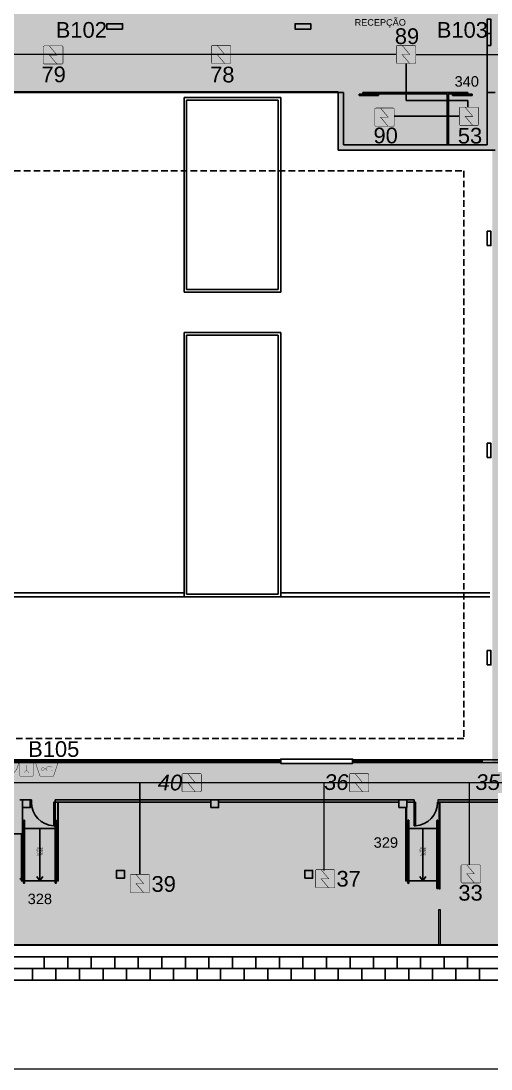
# Model space of a CAD drawing. Header units: metres. Extents: x -331 to 2982, y 362 to 2539.
# Drawn here: x 827.12 to 845.1, y 2147.78 to 2187.83 of the extents above; entities that cross this region are included whole.
import ezdxf
from ezdxf.enums import TextEntityAlignment as Align

# ---------------------------------------------------------------- set-up
doc = ezdxf.new("R2010")
doc.units = ezdxf.units.M
doc.linetypes.add('DASHED2', pattern=[0.375, 0.25, -0.125])
doc.layers.get('0').update_dxf_attribs({"color": 251})
for name, color, linetype in [('72_EGR_BASE_PRIMITIVE', 7, 'Continuous'), ('ALV', 251, 'Continuous'), ('CX', 251, 'Continuous'), ('Det', 251, 'Continuous'), ('DET. FUMAÇA', 1, 'Continuous'), ('Div', 251, 'Continuous'), ('Est', 251, 'Continuous'), ('Proj', 251, 'DASHED2'), ('SALAS NOVAS', 7, 'Continuous'), ('TXT', 251, 'Continuous'), ('vid', 251, 'Continuous'), ('vis', 251, 'Continuous')]:
    doc.layers.add(name, color=color, linetype=linetype)
doc.layers.add('_corredores', color=251, linetype='Continuous', plot=False)
doc.layers.add('_salas', color=251, linetype='Continuous', plot=False)
doc.styles.add('DESTAQUE', font='arial.ttf', dxfattribs={"height": 0.4})
doc.styles.add('X3G_ENTITY_1416C0D7', font='arial.ttf', dxfattribs={"height": 0.6})
doc.styles.add('X3G_ENTITY_1416C0F2', font='arial.ttf', dxfattribs={"height": 0.6})
doc.styles.add('X3G_ENTITY_1416C0F5', font='arial.ttf', dxfattribs={"height": 0.6})
doc.styles.add('X3G_ENTITY_1416C387', font='arial.ttf', dxfattribs={"height": 0.6})
doc.styles.add('X3G_ENTITY_1421F3B1', font='arial.ttf', dxfattribs={"height": 0.6})
doc.styles.add('X3G_ENTITY_1421F5E6', font='arial.ttf', dxfattribs={"height": 0.25})
doc.styles.add('X3G_ENTITY_1421F675', font='arial.ttf', dxfattribs={"height": 0.6})
doc.styles.add('X3G_ENTITY_1421F797', font='arial.ttf', dxfattribs={"height": 0.6})
doc.styles.add('X3G_ENTITY_1421F7D4', font='arial.ttf', dxfattribs={"height": 0.6})
doc.styles.add('X3G_ENTITY_1421F811', font='arial.ttf', dxfattribs={"height": 0.6})
doc.styles.add('X3G_ENTITY_1421FBA4', font='arial.ttf', dxfattribs={"height": 0.6})

# ---------------------------------------------------------------- blocks, each defined once
blk = doc.blocks.new('Detector de fumaça')
at = {"layer": 'DET. FUMAÇA', "linetype": 'Continuous', "lineweight": 15, "const_width": 0.0187}
blk.add_lwpolyline([(774.599, 539.816), (775.249, 539.816, -0.414214), (775.296, 539.769), (775.296, 539.167, -0.414214), (775.249, 539.12), (774.599, 539.12, -0.414214), (774.553, 539.167), (774.553, 539.769, -0.414214)], format="xyb", close=True, dxfattribs=at)
blk.add_lwpolyline([(774.773, 539.816), (775.064, 539.468), (774.773, 539.468), (775.064, 539.12)], dxfattribs=at)
blk = doc.blocks.new('WEW')
at = {"color": 1, "lineweight": 0, "true_color": 0xe60000}
for p, q in [((1781.075, 994.175), (1781.413, 993.836)), ((1781.413, 994.175), (1781.075, 993.836)), ((1781.244, 994.005), (1781.439, 994.482)), ((1781.439, 994.482), (1781.308, 994.36)), ((1781.439, 994.482), (1781.447, 994.302))]:
    blk.add_line(p, q, dxfattribs=at)
at = {"color": 1, "true_color": 0xe60000, "const_width": 0.0172}
for points in [[(1779.259, 993.747), (1780.023, 993.747, 0.511918), (1780.056, 993.793), (1779.907, 994.24, 0.322823), (1779.874, 994.263), (1779.408, 994.263, 0.322823), (1779.375, 994.24), (1779.226, 993.793, 0.511918)], [(1780.193, 994.263), (1780.641, 994.263, -0.414214), (1780.675, 994.229), (1780.675, 993.782, -0.414214), (1780.641, 993.747), (1780.193, 993.747, -0.414214), (1780.159, 993.782), (1780.159, 994.229, -0.414214)], [(1780.764, 993.748), (1781.724, 993.748, 0.435311), (1781.759, 993.784, 0.930949), (1780.73, 993.784, 0.435311)]]:
    blk.add_lwpolyline(points, format="xyb", close=True, dxfattribs=at)
at = {"color": 1, "true_color": 0xe60000, "const_width": 0.0086}
for points in [[(1780.336, 994.135), (1780.338, 994.117), (1780.344, 994.099), (1780.351, 994.088), (1780.365, 994.073), (1780.373, 994.067), (1780.386, 994.06), (1780.397, 994.057), (1780.413, 994.055), (1780.421, 994.055), (1780.431, 994.056), (1780.45, 994.062), (1780.464, 994.07), (1780.477, 994.082), (1780.488, 994.096), (1780.494, 994.11), (1780.497, 994.122), (1780.498, 994.13), (1780.498, 994.136)], [(1780.417, 993.837), (1780.417, 994.055)]]:
    blk.add_lwpolyline(points, dxfattribs=at)
for points in [[(1779.463, 994.06), (1779.617, 994.06), (1779.652, 994.026), (1779.652, 993.936), (1779.617, 993.902), (1779.463, 993.902), (1779.428, 993.936), (1779.428, 994.026)], [(1779.832, 993.936), (1779.832, 994.026), (1779.802, 994.044), (1779.679, 993.981), (1779.802, 993.918)]]:
    blk.add_lwpolyline(points, close=True, dxfattribs=at)
at = {"color": 1, "lineweight": 0, "true_color": 0xe60000}
for radius in [0.158, 0.119, 0.0774]:
    blk.add_circle((1781.244, 994.005), radius, dxfattribs=at)

msp = doc.modelspace()

# ---------------------------------------------------------------- hatches: boundary and pattern name
at = {"layer": '_corredores', "transparency": 33554508}
h = msp.add_hatch(color=256, dxfattribs=at)
h.dxf.hatch_style = 1
h.paths.add_polyline_path([(851.611, 2224.542), (870.381, 2224.542), (870.381, 2226.378), (870.191, 2226.378), (870.191, 2226.575), (870.005, 2226.762), (866.306, 2226.763), (866.29, 2226.729), (866.185, 2226.811), (865.424, 2227.572), (863.996, 2227.572), (862.567, 2227.572), (861.757, 2226.763), (861.722, 2226.763), (861.718, 2226.762), (861.705, 2226.761), (861.687, 2226.761), (858.092, 2226.763), (857.746, 2226.416), (857.399, 2226.763), (853.806, 2226.763), (853.79, 2226.729), (853.686, 2226.811), (852.924, 2227.572), (851.496, 2227.572), (849.749, 2227.572), (849.749, 2226.812), (849.609, 2226.812), (849.609, 2229.892), (844.805, 2229.892), (844.805, 2226.871), (844.864, 2226.812), (845.246, 2227.194), (845.628, 2226.812), (845.246, 2226.43), (844.805, 2226.871), (844.805, 2226.753), (844.815, 2226.763), (840.708, 2226.763), (840.376, 2226.43), (840.043, 2226.763), (836.436, 2226.763), (836.42, 2226.729), (836.316, 2226.811), (835.554, 2227.572), (834.126, 2227.572), (832.698, 2227.572), (831.888, 2226.763), (831.852, 2226.763), (831.849, 2226.762), (831.835, 2226.761), (831.817, 2226.761), (828.223, 2226.763), (827.876, 2226.416), (827.529, 2226.763), (823.936, 2226.763), (823.92, 2226.729), (823.815, 2226.811), (823.054, 2227.572), (821.626, 2227.572), (820.197, 2227.572), (819.387, 2226.763), (819.352, 2226.763), (819.348, 2226.762), (819.335, 2226.761), (819.317, 2226.761), (815.722, 2226.763), (815.376, 2226.416), (815.029, 2226.763), (811.436, 2226.763), (811.42, 2226.729), (811.315, 2226.811), (810.554, 2227.572), (809.126, 2227.572), (807.697, 2227.572), (806.887, 2226.763), (806.852, 2226.763), (806.848, 2226.762), (806.835, 2226.761), (806.817, 2226.761), (803.222, 2226.763), (802.876, 2226.416), (802.529, 2226.763), (798.936, 2226.763), (798.92, 2226.729), (798.815, 2226.811), (798.054, 2227.572), (796.626, 2227.572), (795.197, 2227.572), (794.387, 2226.763), (794.352, 2226.763), (794.348, 2226.762), (794.335, 2226.761), (794.317, 2226.761), (790.722, 2226.763), (790.376, 2226.416), (790.029, 2226.763), (786.436, 2226.763), (786.42, 2226.729), (786.315, 2226.811), (785.554, 2227.572), (784.126, 2227.572), (782.697, 2227.572), (781.887, 2226.763), (781.852, 2226.763), (781.848, 2226.762), (781.835, 2226.761), (781.817, 2226.761), (778.222, 2226.763), (777.876, 2226.416), (777.529, 2226.763), (773.936, 2226.763), (773.92, 2226.729), (773.816, 2226.811), (773.054, 2227.572), (771.626, 2227.572), (770.197, 2227.572), (769.387, 2226.763), (769.352, 2226.763), (769.348, 2226.762), (769.335, 2226.761), (769.317, 2226.761), (765.617, 2226.762), (765.431, 2226.575), (765.431, 2226.378), (765.241, 2226.378), (765.241, 2224.542), (770.086, 2224.542), (770.086, 2214.629), (770.226, 2214.629), (770.226, 2205.509), (767.338, 2205.509), (767.338, 2207.704), (766.211, 2207.704), (766.211, 2205.509), (751.111, 2205.509), (751.111, 2210.741), (749.911, 2210.741), (749.911, 2205.509), (746.061, 2205.509), (746.061, 2201.894), (748.431, 2201.894), (748.431, 2203.594), (748.031, 2203.594), (748.031, 2203.794), (754.456, 2203.794), (754.456, 2203.594), (754.131, 2203.594), (754.131, 2201.894), (754.456, 2201.894), (754.456, 2201.694), (754.456, 2201.169), (757.956, 2201.169), (757.956, 2203.569), (757.956, 2203.769), (768.011, 2203.769), (768.011, 2203.749), (768.816, 2203.749), (768.816, 2195.789), (767.986, 2195.789), (767.986, 2195.769), (762.346, 2195.769), (761.071, 2195.769), (761.071, 2193.044), (754.156, 2193.044), (752.481, 2193.044), (752.481, 2160.519), (752.481, 2157.069), (754.081, 2157.069), (754.081, 2160.544), (753.906, 2160.544), (753.906, 2163.419), (754.171, 2163.419), (754.171, 2187.629), (760.806, 2187.629), (760.806, 2187.719), (773.011, 2187.719), (775.861, 2187.719), (782.791, 2187.719), (782.791, 2190.319), (775.861, 2190.319), (772.986, 2190.319), (772.986, 2195.79), (771.756, 2195.789), (771.756, 2203.744), (773.121, 2203.744), (773.121, 2203.829), (845.141, 2203.829), (845.141, 2195.819), (845.261, 2195.819), (845.261, 2190.319), (839.761, 2190.319), (839.761, 2188.494), (845.261, 2188.494), (845.261, 2187.569), (849.661, 2187.569), (849.661, 2185.094), (852.261, 2185.094), (852.261, 2183.894), (853.061, 2183.894), (853.061, 2176.889), (852.261, 2176.889), (852.261, 2175.254), (853.061, 2175.254), (853.061, 2168.394), (852.261, 2168.394), (852.261, 2166.994), (853.061, 2166.994), (853.061, 2159.489), (825.261, 2159.489), (825.261, 2158.669), (814.561, 2158.669), (814.561, 2159.469), (811.031, 2159.469), (811.031, 2158.069), (813.081, 2158.069), (813.081, 2157.769), (812.881, 2157.769), (812.881, 2156.869), (827.081, 2156.869), (827.081, 2158.069), (854.661, 2158.069), (854.661, 2183.893), (855.756, 2183.893), (855.756, 2184.657), (854.661, 2184.657), (854.661, 2186.757), (855.756, 2186.757), (855.756, 2187.519), (852.011, 2187.519), (852.011, 2187.719), (870.321, 2187.719), (870.321, 2195.769), (866.411, 2195.769), (866.411, 2195.773), (852.411, 2195.789), (852.411, 2195.699), (852.411, 2190.369), (849.561, 2190.369), (849.561, 2205.509), (845.001, 2205.509), (845.001, 2208.659), (849.561, 2208.659), (849.561, 2208.919), (849.561, 2212.194), (852.211, 2212.194), (852.211, 2214.629), (851.611, 2214.629)])
h.paths.add_polyline_path([(845.931, 2221.609), (845.47, 2221.609), (845.47, 2222.029), (843.97, 2222.029), (843.97, 2221.609), (843.95, 2220.109), (845.93, 2220.109), (845.931, 2214.629), (846.008, 2214.629), (846.008, 2210.809), (843.811, 2210.809), (843.811, 2205.509), (835.011, 2205.509), (835.011, 2210.809), (833.811, 2210.809), (833.811, 2205.509), (825.011, 2205.509), (825.011, 2210.809), (823.811, 2210.809), (823.811, 2205.509), (815.011, 2205.509), (815.011, 2210.809), (813.811, 2210.809), (813.811, 2205.509), (805.011, 2205.509), (805.011, 2210.809), (803.811, 2210.809), (803.811, 2205.509), (795.011, 2205.509), (795.011, 2210.809), (793.811, 2210.809), (793.811, 2205.509), (785.011, 2205.509), (785.011, 2210.809), (783.811, 2210.809), (783.811, 2205.509), (775.011, 2205.509), (775.011, 2210.809), (773.981, 2210.809), (773.981, 2205.509), (773.196, 2205.509), (773.196, 2214.629), (773.126, 2214.629), (773.125, 2220.109), (775.146, 2220.109), (775.146, 2221.609), (775.126, 2221.609), (775.126, 2222.029), (773.626, 2222.029), (773.626, 2221.609), (773.166, 2221.609), (773.166, 2224.542), (845.931, 2224.541)], flags=16)
h.paths.add_polyline_path([(851.496, 2226.43), (851.114, 2226.812), (851.496, 2227.194), (851.878, 2226.812)], flags=16)
h.paths.add_polyline_path([(834.508, 2226.812), (834.126, 2226.43), (833.744, 2226.812), (834.126, 2227.194)], flags=16)
h.paths.add_polyline_path([(863.614, 2226.812), (863.996, 2227.194), (864.378, 2226.812), (863.996, 2226.43)], flags=16)
h.paths.add_polyline_path([(822.008, 2226.812), (821.626, 2226.43), (821.244, 2226.812), (821.626, 2227.194)], flags=16)
h.paths.add_polyline_path([(864.389, 2190.556), (864.551, 2190.634), (864.712, 2190.35), (866.013, 2191.248, -0.431733), (866.332, 2192.391), (865.598, 2193.79), (865.28, 2193.589), (865.172, 2193.734, -2.788173)], flags=16)
h.paths.add_polyline_path([(809.508, 2226.812), (809.126, 2226.43), (808.744, 2226.812), (809.126, 2227.194)], flags=16)
h.paths.add_polyline_path([(797.008, 2226.812), (796.626, 2226.43), (796.244, 2226.812), (796.626, 2227.194)], flags=16)
h.paths.add_polyline_path([(784.507, 2226.812), (784.126, 2226.43), (783.744, 2226.812), (784.126, 2227.194)], flags=16)
h.paths.add_polyline_path([(772.008, 2226.812), (771.626, 2226.43), (771.244, 2226.812), (771.626, 2227.194)], flags=16)
h.paths.add_polyline_path([(767.557, 2193.922), (767.41, 2193.819), (767.205, 2194.063), (766.31, 2193.169, -0.414214), (766.31, 2192.369), (767.205, 2191.475), (767.41, 2191.719), (767.557, 2191.616, -3.171595)], flags=16)
at = {"layer": '_salas', "transparency": 33554559}
h = msp.add_hatch(color=256, dxfattribs=at)
h.dxf.hatch_style = 1
h.paths.add_polyline_path([(839.661, 2195.817), (775.861, 2195.791), (775.861, 2190.319), (782.791, 2190.319), (782.791, 2187.719), (775.861, 2187.719), (775.861, 2183.019), (799.661, 2183.019), (799.661, 2183.219), (799.261, 2183.219), (799.261, 2187.519), (806.361, 2187.519), (806.361, 2184.769), (809.061, 2184.769), (809.061, 2184.569), (810.961, 2184.569), (810.961, 2185.099), (815.161, 2185.099), (815.161, 2187.419), (817.261, 2187.419), (817.261, 2185.099), (839.261, 2185.094), (839.261, 2182.894), (845.151, 2182.894), (845.151, 2159.489), (853.061, 2159.489), (853.061, 2166.994), (852.261, 2166.994), (852.261, 2168.394), (853.061, 2168.394), (853.061, 2175.254), (852.261, 2175.254), (852.261, 2176.889), (853.061, 2176.889), (853.061, 2183.894), (852.261, 2183.894), (852.261, 2185.094), (849.661, 2185.094), (849.661, 2187.569), (845.261, 2187.569), (845.261, 2188.494), (839.761, 2188.494), (839.761, 2190.319), (839.661, 2190.319)])
h = msp.add_hatch(color=256, dxfattribs=at)
h.dxf.hatch_style = 1
h.paths.add_polyline_path([(870.321, 2187.719), (852.011, 2187.719), (852.011, 2187.519), (855.756, 2187.519), (855.756, 2186.757), (854.661, 2186.757), (854.661, 2184.657), (855.756, 2184.657), (855.756, 2183.893), (854.661, 2183.893), (854.661, 2158.069), (827.081, 2158.069), (827.081, 2156.869), (812.881, 2156.869), (812.881, 2157.769), (813.081, 2157.769), (813.081, 2158.069), (811.031, 2158.069), (811.031, 2159.469), (811.111, 2159.469), (811.111, 2163.169), (809.161, 2163.169), (809.161, 2163.319), (806.761, 2163.319), (806.761, 2160.619), (806.361, 2160.619), (806.361, 2159.744), (794.611, 2159.744), (794.611, 2150.719), (794.811, 2150.719), (794.811, 2152.509), (818.111, 2152.509), (870.321, 2152.509)])
h.paths.add_polyline_path([(806.557, 2158.749), (806.557, 2155.869), (802.711, 2155.869), (802.711, 2158.749)], flags=16)

# ---------------------------------------------------------------- linework, layer by layer
at = {"layer": '72_EGR_BASE_PRIMITIVE', "color": 251, "linetype": 'Continuous', "lineweight": -3, "true_color": 0x5f5f5f}
msp.add_line((852.379, 2157.971), (843.062, 2157.971), dxfattribs=at)
at = {"layer": 'ALV', "color": 251}
for p, q in [((844.959, 2187.346), (844.959, 2186.896)), ((844.959, 2187.346), (844.959, 2186.896)), ((845.099, 2186.896), (845.099, 2187.346)), ((845.099, 2186.896), (845.099, 2187.346)), ((845.099, 2187.346), (845.099, 2186.896)), ((844.959, 2186.896), (845.099, 2186.896)), ((844.959, 2186.896), (845.099, 2186.896)), ((839.259, 2182.896), (839.259, 2185.096)), ((839.259, 2185.096), (839.459, 2185.096)), ((839.459, 2185.096), (839.259, 2185.096)), ((839.259, 2185.096), (839.259, 2182.896)), ((839.459, 2185.096), (839.459, 2183.096)), ((839.459, 2183.096), (839.459, 2185.096)), ((843.423, 2183.096), (843.423, 2185.046)), ((843.473, 2183.096), (843.473, 2185.046)), ((845.093, 2185.096), (844.959, 2185.096)), ((844.959, 2185.096), (844.959, 2183.096)), ((845.259, 2182.896), (839.259, 2182.896)), ((839.259, 2182.896), (845.259, 2182.896)), ((844.959, 2183.096), (839.459, 2183.096)), ((837.059, 2159.461), (839.809, 2159.461)), ((852.959, 2159.591), (844.769, 2159.591)), ((844.769, 2159.491), (853.059, 2159.491)), ((827.179, 2158.071), (827.079, 2158.071)), ((827.179, 2157.971), (827.179, 2158.071)), ((827.523, 2158.071), (827.523, 2157.971)), ((828.423, 2157.971), (828.423, 2158.071)), ((837.671, 2158.071), (834.679, 2158.071)), ((841.264, 2158.071), (837.671, 2158.071)), ((841.579, 2158.071), (841.264, 2158.071)), ((841.579, 2157.971), (841.579, 2158.071)), ((827.179, 2156.771), (827.179, 2157.971)), ((834.679, 2157.971), (837.671, 2157.971)), ((837.671, 2157.971), (841.579, 2157.971)), ((827.179, 2156.771), (827.179, 2155.051)), ((827.179, 2155.051), (827.179, 2156.771)), ((827.079, 2155.051), (827.179, 2155.051))]:
    msp.add_line(p, q, dxfattribs=at)
at = {"layer": 'ALV', "color": 251, "true_color": 0x5f5f5f}
msp.add_line((844.769, 2159.591), (844.769, 2159.491), dxfattribs=at)
at = {"layer": 'ALV', "color": 150}
msp.add_line((831.669, 2155.218), (831.669, 2158.721), dxfattribs=at)
at = {"layer": 'ALV'}
for p, q in [((827.523, 2158.071), (827.523, 2157.971)), ((828.423, 2157.971), (828.423, 2158.071)), ((841.579, 2158.071), (841.264, 2158.071)), ((841.579, 2157.971), (841.579, 2158.071)), ((834.679, 2157.971), (837.671, 2157.971)), ((837.671, 2157.971), (841.579, 2157.971))]:
    msp.add_line(p, q, dxfattribs=at)
at = {"layer": 'ALV', "color": 251}
for points in [[(844.959, 2187.346), (844.959, 2186.896)], [(844.959, 2186.896), (845.099, 2186.896)], [(844.959, 2185.096), (844.959, 2183.096)], [(845.259, 2185.096), (844.959, 2185.096)], [(839.809, 2159.591), (839.809, 2159.591), (839.809, 2159.621), (837.059, 2159.621), (837.059, 2159.461), (839.809, 2159.461), (839.809, 2159.491)], [(839.809, 2159.591), (839.809, 2159.591), (839.809, 2159.621), (837.059, 2159.621), (837.059, 2159.461), (839.809, 2159.461), (839.809, 2159.491)], [(827.479, 2158.071), (827.523, 2158.071)], [(828.423, 2158.071), (830.989, 2158.071)], [(830.989, 2158.071), (834.379, 2158.071)], [(837.671, 2158.071), (841.579, 2158.071)], [(842.16, 2157.971), (842.16, 2158.071)], [(843.062, 2158.071), (853.517, 2158.071), (853.517, 2157.97)], [(827.479, 2157.971), (827.523, 2157.971)], [(828.423, 2157.971), (830.889, 2157.971)], [(831.89, 2157.971), (834.379, 2157.971)], [(837.671, 2157.971), (841.579, 2157.971)]]:
    msp.add_lwpolyline(points, dxfattribs=at)
for points in [[(839.809, 2159.591), (839.809, 2159.621), (837.059, 2159.621), (837.059, 2159.461), (839.809, 2159.461), (839.809, 2159.491)], [(842.16, 2158.071), (841.879, 2158.071), (841.879, 2157.971), (842.16, 2157.971)]]:
    msp.add_lwpolyline(points, close=True, dxfattribs=at)
at = {"layer": 'ALV'}
for points in [[(827.479, 2158.071), (827.523, 2158.071)], [(842.16, 2157.971), (842.16, 2158.071)], [(827.479, 2157.971), (827.523, 2157.971)], [(828.423, 2157.971), (834.379, 2157.971)], [(821.28, 2156.771), (827.179, 2156.771), (827.179, 2156.771)]]:
    msp.add_lwpolyline(points, dxfattribs=at)
msp.add_lwpolyline([(842.16, 2158.071), (841.879, 2158.071), (841.879, 2157.971), (842.16, 2157.971)], close=True, dxfattribs=at)
at = {"layer": 'ALV', "linetype": 'Continuous', "lineweight": 15}
for points in [[(843.062, 2158.071), (843.062, 2157.971)], [(828.512, 2157.971), (828.512, 2154.971), (828.562, 2154.971), (828.562, 2157.971)], [(841.829, 2157.771), (841.829, 2154.971), (841.879, 2154.971), (841.879, 2157.771)], [(843.112, 2157.971), (843.112, 2154.671), (843.162, 2154.671), (843.162, 2157.971)], [(827.129, 2156.771), (827.129, 2154.971), (827.179, 2154.971), (827.179, 2156.771)], [(843.112, 2152.531), (843.112, 2153.871), (843.162, 2153.871), (843.162, 2152.531)]]:
    msp.add_lwpolyline(points, dxfattribs=at)
at = {"layer": 'CX', "color": 251}
for p, q in [((837.059, 2159.591), (825.259, 2159.591)), ((837.059, 2159.491), (825.259, 2159.491)), ((844.769, 2159.591), (839.809, 2159.591)), ((844.769, 2159.491), (839.809, 2159.491)), ((842.16, 2157.971), (842.21, 2157.971))]:
    msp.add_line(p, q, dxfattribs=at)
at = {"layer": 'CX', "color": 251, "ltscale": 0.8}
for p, q in [((828.373, 2157.971), (828.373, 2157.071)), ((828.373, 2157.971), (828.423, 2157.971)), ((828.423, 2157.971), (828.423, 2157.071)), ((842.16, 2157.971), (842.16, 2157.071)), ((842.21, 2157.971), (842.21, 2157.071)), ((828.423, 2157.071), (828.373, 2157.071)), ((842.16, 2157.071), (842.21, 2157.071))]:
    msp.add_line(p, q, dxfattribs=at)
at = {"layer": 'CX', "ltscale": 0.8}
for p, q in [((828.373, 2157.971), (828.373, 2157.071)), ((828.373, 2157.971), (828.423, 2157.971)), ((828.423, 2157.971), (828.423, 2157.071)), ((842.16, 2157.971), (842.16, 2157.071)), ((842.21, 2157.971), (842.21, 2157.071)), ((828.423, 2157.071), (828.373, 2157.071)), ((842.16, 2157.071), (842.21, 2157.071))]:
    msp.add_line(p, q, dxfattribs=at)
at = {"layer": 'CX'}
msp.add_line((842.16, 2157.971), (842.21, 2157.971), dxfattribs=at)
at = {"layer": 'CX', "color": 251, "ltscale": 0.8}
for centre, start, end in [((828.424, 2157.971), 180, 266.8202), ((842.16, 2157.971), 273.1798, 0)]:
    msp.add_arc(centre, 0.901, start, end, dxfattribs=at)
at = {"layer": 'CX', "ltscale": 0.8}
msp.add_arc((828.424, 2157.971), 0.901, 180, 266.8202, dxfattribs=at)
at = {"layer": 'CX', "color": 253, "ltscale": 0.8}
msp.add_arc((842.16, 2157.971), 0.901, 273.1798, 0, dxfattribs=at)
at = {"layer": 'Det', "color": 251}
for p, q in [((870.759, 2152.071), (794.809, 2152.071)), ((827.559, 2152.071), (827.559, 2152.071)), ((828.009, 2151.621), (828.009, 2152.071)), ((828.459, 2152.071), (828.459, 2152.071)), ((828.909, 2151.621), (828.909, 2152.071)), ((829.359, 2152.071), (829.359, 2152.071)), ((829.809, 2151.621), (829.809, 2152.071)), ((830.259, 2152.071), (830.259, 2152.071)), ((830.709, 2151.621), (830.709, 2152.071)), ((831.159, 2152.071), (831.159, 2152.071)), ((831.609, 2151.621), (831.609, 2152.071)), ((832.059, 2152.071), (832.059, 2152.071)), ((832.509, 2151.621), (832.509, 2152.071)), ((832.959, 2152.071), (832.959, 2152.071)), ((833.409, 2151.621), (833.409, 2152.071)), ((833.859, 2152.071), (833.859, 2152.071)), ((834.309, 2151.621), (834.309, 2152.071)), ((834.759, 2152.071), (834.759, 2152.071)), ((835.209, 2151.621), (835.209, 2152.071)), ((835.659, 2152.071), (835.659, 2152.071)), ((836.109, 2151.621), (836.109, 2152.071)), ((836.559, 2152.071), (836.559, 2152.071)), ((837.009, 2151.621), (837.009, 2152.071)), ((837.459, 2152.071), (837.459, 2152.071)), ((837.909, 2151.621), (837.909, 2152.071)), ((838.359, 2152.071), (838.359, 2152.071)), ((838.809, 2151.621), (838.809, 2152.071)), ((839.259, 2152.071), (839.259, 2152.071)), ((839.709, 2151.621), (839.709, 2152.071)), ((840.159, 2152.071), (840.159, 2152.071)), ((840.609, 2151.621), (840.609, 2152.071)), ((841.059, 2152.071), (841.059, 2152.071)), ((841.509, 2151.621), (841.509, 2152.071)), ((841.959, 2152.071), (841.959, 2152.071)), ((842.409, 2151.621), (842.409, 2152.071)), ((842.859, 2152.071), (842.859, 2152.071)), ((843.309, 2151.621), (843.309, 2152.071)), ((843.759, 2152.071), (843.759, 2152.071)), ((844.209, 2151.621), (844.209, 2152.071)), ((844.659, 2152.071), (844.659, 2152.071)), ((870.759, 2151.621), (794.809, 2151.621)), ((827.559, 2151.171), (827.559, 2151.621)), ((828.459, 2151.171), (828.459, 2151.621)), ((829.359, 2151.171), (829.359, 2151.621)), ((830.259, 2151.171), (830.259, 2151.621)), ((831.159, 2151.171), (831.159, 2151.621)), ((832.059, 2151.171), (832.059, 2151.621)), ((832.959, 2151.171), (832.959, 2151.621)), ((833.859, 2151.171), (833.859, 2151.621)), ((834.759, 2151.171), (834.759, 2151.621)), ((835.659, 2151.171), (835.659, 2151.621)), ((836.559, 2151.171), (836.559, 2151.621)), ((837.459, 2151.171), (837.459, 2151.621)), ((838.359, 2151.171), (838.359, 2151.621)), ((839.259, 2151.171), (839.259, 2151.621)), ((840.159, 2151.171), (840.159, 2151.621)), ((841.059, 2151.171), (841.059, 2151.621)), ((841.959, 2151.171), (841.959, 2151.621)), ((842.859, 2151.171), (842.859, 2151.621)), ((843.759, 2151.171), (843.759, 2151.621)), ((844.659, 2151.171), (844.659, 2151.621)), ((871.209, 2151.171), (794.809, 2151.171))]:
    msp.add_line(p, q, dxfattribs=at)
at = {"layer": 'Det'}
for points in [[(827.219, 2154.891), (827.219, 2157.271)], [(827.259, 2157.271), (827.259, 2154.891)], [(828.432, 2157.271), (828.432, 2154.891)], [(828.472, 2154.891), (828.472, 2157.271)], [(841.919, 2154.891), (841.919, 2157.271)], [(841.959, 2157.271), (841.959, 2154.891)], [(843.032, 2157.271), (843.032, 2154.691)], [(843.072, 2154.691), (843.072, 2157.271)], [(827.219, 2156.971), (827.179, 2156.971)], [(828.432, 2156.971), (827.259, 2156.971)], [(827.845, 2156.971), (827.845, 2154.971)], [(841.879, 2156.971), (841.919, 2156.971)], [(841.959, 2156.971), (843.032, 2156.971)], [(842.495, 2156.971), (842.495, 2154.971)], [(843.072, 2156.971), (843.112, 2156.971)], [(827.219, 2154.971), (827.179, 2154.971)], [(828.432, 2154.971), (827.259, 2154.971)], [(827.845, 2154.971), (827.731, 2155.135)], [(827.845, 2154.971), (827.96, 2155.135)], [(828.512, 2154.971), (828.472, 2154.971)], [(841.879, 2154.971), (841.919, 2154.971)], [(841.959, 2154.971), (843.032, 2154.971)], [(842.495, 2154.971), (842.381, 2155.135)], [(842.495, 2154.971), (842.61, 2155.135)], [(843.072, 2154.971), (843.112, 2154.971)]]:
    msp.add_lwpolyline(points, dxfattribs=at)
for centre, start, end in [((827.239, 2157.271), 0, 180), ((827.239, 2157.271), 0, 180), ((828.452, 2157.271), 0, 180), ((841.939, 2157.271), 0, 180), ((843.052, 2157.271), 0, 180), ((827.239, 2154.891), 180, 0), ((828.452, 2154.891), 180, 0), ((841.939, 2154.891), 180, 0), ((843.052, 2154.691), 180, 0)]:
    msp.add_arc(centre, 0.02, start, end, dxfattribs=at)
at = {"layer": 'Div', "color": 150, "linetype": 'Continuous', "lineweight": 0}
for p, q in [((839.287, 2186.552), (810.991, 2186.552)), ((841.479, 2186.552), (839.287, 2186.552)), ((842.222, 2186.552), (846.98, 2186.552)), ((853.472, 2158.721), (826.1, 2158.721)), ((838.718, 2155.371), (838.718, 2158.721)), ((844.273, 2155.584), (844.273, 2158.721))]:
    msp.add_line(p, q, dxfattribs=at)
at = {"layer": 'Div', "color": 230, "linetype": 'Continuous', "lineweight": 0}
msp.add_line((871.425, 2147.779), (778.163, 2147.779), dxfattribs=at)
at = {"layer": 'Est', "color": 251}
for points in [[(831.009, 2187.521), (830.409, 2187.521), (830.409, 2187.721), (831.009, 2187.721)], [(838.209, 2187.521), (837.609, 2187.521), (837.609, 2187.721), (838.209, 2187.721)], [(844.959, 2187.346), (844.959, 2187.896), (845.099, 2187.896), (845.099, 2187.346)], [(827.179, 2157.771), (827.179, 2158.071), (827.479, 2158.071), (827.479, 2157.771)], [(834.379, 2157.771), (834.379, 2158.071), (834.679, 2158.071), (834.679, 2157.771)], [(841.579, 2157.771), (841.579, 2158.071), (841.879, 2158.071), (841.879, 2157.771)], [(837.979, 2155.071), (837.979, 2155.371), (838.279, 2155.371), (838.279, 2155.071)]]:
    msp.add_lwpolyline(points, close=True, dxfattribs=at)
at = {"layer": 'Est', "color": 251, "true_color": 0x5f5f5f}
for points in [[(844.959, 2179.246), (844.959, 2179.796), (845.099, 2179.796), (845.099, 2179.246)], [(844.959, 2179.246), (844.959, 2179.796), (845.099, 2179.796), (845.099, 2179.246)], [(844.959, 2171.143), (844.959, 2171.693), (845.099, 2171.693), (845.099, 2171.143)], [(844.959, 2171.143), (844.959, 2171.693), (845.099, 2171.693), (845.099, 2171.143)], [(844.959, 2163.221), (844.959, 2163.771), (845.099, 2163.771), (845.099, 2163.221)], [(844.959, 2163.221), (844.959, 2163.771), (845.099, 2163.771), (845.099, 2163.221)]]:
    msp.add_lwpolyline(points, close=True, dxfattribs=at)
at = {"layer": 'Est'}
for points in [[(827.179, 2157.771), (827.179, 2158.071), (827.479, 2158.071), (827.479, 2157.771)], [(834.379, 2157.771), (834.379, 2158.071), (834.679, 2158.071), (834.679, 2157.771)], [(841.579, 2157.771), (841.579, 2158.071), (841.879, 2158.071), (841.879, 2157.771)], [(830.779, 2155.071), (830.779, 2155.371), (831.079, 2155.371), (831.079, 2155.071)], [(837.979, 2155.071), (837.979, 2155.371), (838.279, 2155.371), (838.279, 2155.071)]]:
    msp.add_lwpolyline(points, close=True, dxfattribs=at)
at = {"layer": 'Proj', "color": 251}
for p, q in [((817.109, 2182.101), (844.059, 2182.101)), ((844.059, 2182.101), (844.059, 2160.416)), ((844.059, 2160.416), (811.109, 2160.416))]:
    msp.add_line(p, q, dxfattribs=at)
at = {"layer": 'TXT', "color": 251}
for p, q in [((844.959, 2186.896), (844.959, 2185.096)), ((840.801, 2185.031), (840.058, 2185.031)), ((840.058, 2185.031), (840.058, 2184.981)), ((840.058, 2184.981), (840.801, 2184.981)), ((840.202, 2185.096), (844.216, 2185.096)), ((840.202, 2185.046), (840.202, 2185.096)), ((840.202, 2185.046), (843.423, 2185.046)), ((840.801, 2184.981), (840.801, 2185.031)), ((843.473, 2185.046), (844.216, 2185.046)), ((843.632, 2184.981), (843.632, 2185.031)), ((844.375, 2185.031), (843.632, 2185.031)), ((844.375, 2184.981), (843.632, 2184.981)), ((844.216, 2185.046), (844.216, 2185.096)), ((844.375, 2185.031), (844.375, 2184.981)), ((844.959, 2185.046), (844.959, 2185.096))]:
    msp.add_line(p, q, dxfattribs=at)
at = {"layer": 'TXT', "color": 150}
for p, q in [((841.851, 2186.204), (841.851, 2184.794)), ((841.851, 2184.794), (844.212, 2184.794)), ((844.212, 2184.794), (844.212, 2184.535)), ((843.889, 2184.188), (841.398, 2184.188))]:
    msp.add_line(p, q, dxfattribs=at)
at = {"layer": 'vid', "color": 251}
for p, q in [((839.259, 2185.121), (817.089, 2185.121)), ((839.259, 2185.101), (817.109, 2185.101)), ((825.259, 2159.551), (837.059, 2159.551)), ((825.259, 2159.531), (837.059, 2159.531)), ((839.809, 2159.551), (844.769, 2159.551)), ((839.809, 2159.531), (844.769, 2159.531)), ((794.809, 2152.531), (870.299, 2152.531)), ((794.809, 2152.511), (870.319, 2152.511))]:
    msp.add_line(p, q, dxfattribs=at)
at = {"layer": 'vis', "color": 251}
for p, q in [((833.359, 2177.471), (833.359, 2184.901)), ((837.059, 2184.901), (833.359, 2184.901)), ((837.059, 2177.471), (837.059, 2184.901)), ((833.459, 2177.571), (833.459, 2184.801)), ((836.959, 2184.801), (833.459, 2184.801)), ((836.959, 2177.571), (836.959, 2184.801)), ((833.359, 2177.471), (837.059, 2177.471)), ((833.459, 2177.571), (836.959, 2177.571)), ((833.359, 2175.171), (833.359, 2175.921)), ((833.359, 2175.921), (837.059, 2175.921)), ((833.459, 2165.921), (833.459, 2175.821)), ((833.459, 2175.821), (836.959, 2175.821)), ((836.959, 2165.921), (836.959, 2175.821)), ((837.059, 2165.821), (837.059, 2175.921)), ((833.359, 2165.821), (833.359, 2175.171)), ((811.109, 2165.821), (845.059, 2165.821)), ((820.809, 2165.971), (833.359, 2165.971)), ((833.459, 2165.921), (836.959, 2165.921)), ((837.059, 2165.971), (845.059, 2165.971))]:
    msp.add_line(p, q, dxfattribs=at)

# ---------------------------------------------------------------- block references
at = {"lineweight": 0, "rotation": 180}
msp.add_blockref('WEW', (2607.749, 3153.23), dxfattribs=at)
at = {"layer": 'DET. FUMAÇA', "linetype": 'Continuous', "lineweight": 0}
for p in [(53.433, 1647.063), (59.851, 1647.084), (66.927, 1647.084), (66.102, 1644.687), (69.336, 1644.72), (58.726, 1619.253), (65.129, 1619.253), (69.402, 1615.769), (56.745, 1615.403), (63.829, 1615.581)]:
    msp.add_blockref('Detector de fumaça', p, dxfattribs=at)

# ---------------------------------------------------------------- texts
at = {"layer": 'Div', "color": 6, "linetype": 'Continuous', "lineweight": 0, "true_color": 0xff00ff, "char_height": 0.6, "attachment_point": 1}
for s, insert, style in [('B102', (828.452, 2187.789), 'X3G_ENTITY_1421FBA4'), ('B103', (843.028, 2187.789), 'X3G_ENTITY_1421F675'), ('B105', (827.395, 2160.307), 'X3G_ENTITY_1416C387')]:
    msp.add_mtext_dynamic_manual_height_columns(s, width=13.3188, gutter_width=2.5, heights=[0], dxfattribs=dict(at, insert=insert, style=style))
at = {"layer": 'Div', "color": 5, "linetype": 'Continuous', "lineweight": 0, "true_color": 0x0000ff, "char_height": 0.6, "attachment_point": 1}
for s, insert, style in [('89', (841.422, 2187.549), 'X3G_ENTITY_1421F797'), ('79', (827.905, 2186.088), 'X3G_ENTITY_1421F811'), ('78', (834.357, 2186.082), 'X3G_ENTITY_1421F7D4'), ('90', (840.606, 2183.754), 'X3G_ENTITY_1421F797'), ('53', (843.832, 2183.746), 'X3G_ENTITY_1421F797'), ('{\\fArial|b0|i1|c0|p34;40}', (832.351, 2159.028), 'X3G_ENTITY_1416C0F5'), ('{\\fArial|b0|i1|c0|p34;36}', (838.718, 2159.043), 'X3G_ENTITY_1416C0F2'), ('{\\fArial|b0|i1|c0|p34;35}', (844.509, 2159.043), 'X3G_ENTITY_1416C0D7'), ('37', (839.19, 2155.351), 'X3G_ENTITY_1421F3B1'), ('39', (832.115, 2155.152), 'X3G_ENTITY_1421F3B1'), ('33', (843.852, 2154.814), 'X3G_ENTITY_1421F3B1')]:
    msp.add_mtext_dynamic_manual_height_columns(s, width=13.3188, gutter_width=2.5, heights=[0], dxfattribs=dict(at, insert=insert, style=style))
at = {"layer": 'SALAS NOVAS', "color": 251}
for s, height, style, p in [('RECEPÇÃO', 0.25, 'X3G_ENTITY_1421F5E6', (840.865, 2187.65)), ('340', 0.4, 'DESTAQUE', (844.175, 2185.32)), ('329', 0.4, 'DESTAQUE', (841.079, 2156.235)), ('328', 0.4, 'DESTAQUE', (827.843, 2154.081))]:
    msp.add_text(s, height=height, dxfattribs=dict(at, style=style)).set_placement(p, align=Align.CENTER)
at = {"layer": 'SALAS NOVAS', "color": 0, "style": 'DESTAQUE'}
for s, p in [('i=10%%%', (827.803, 2156.095)), ('SOBE', (827.953, 2156.095)), ('i=10%%%', (842.453, 2156.095)), ('SOBE', (842.603, 2156.095))]:
    msp.add_text(s, height=0.08, rotation=90, dxfattribs=at).set_placement(p, align=Align.CENTER)

doc.saveas('drawing.dxf')
